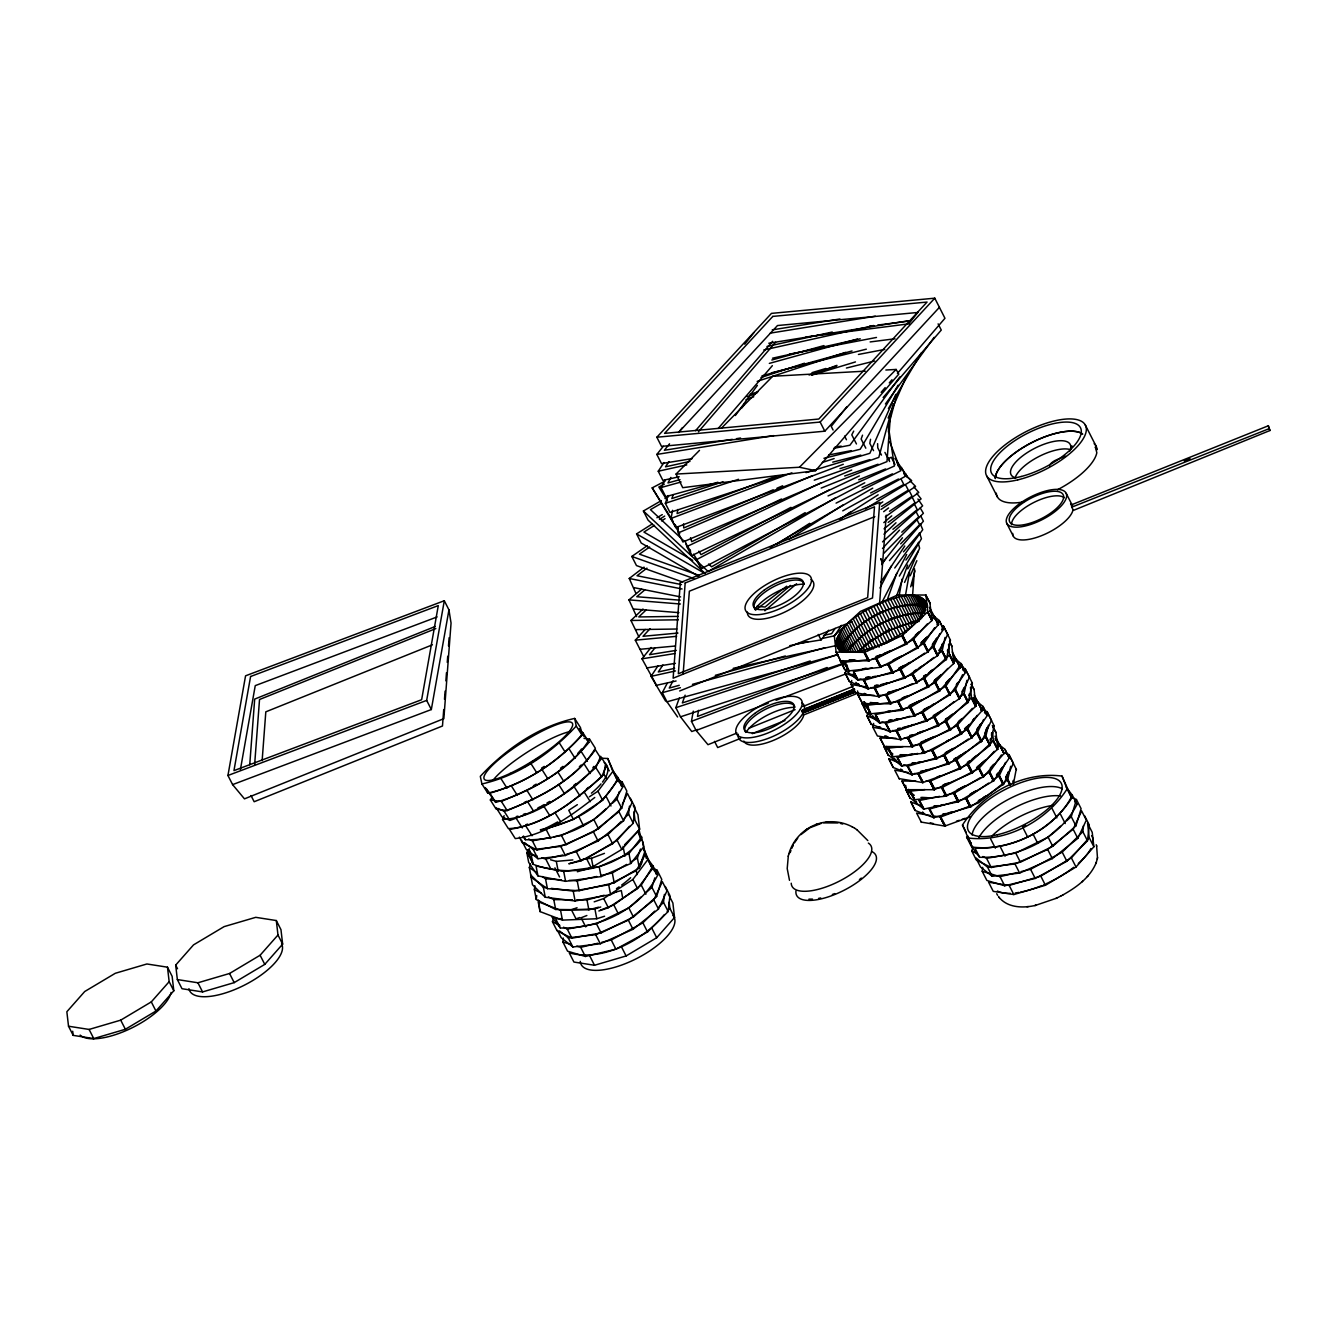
<?xml version="1.0" encoding="UTF-8"?>
<svg xmlns="http://www.w3.org/2000/svg" width="1337" height="1337" viewBox="0 0 1337 1337"><rect width="100%" height="100%" fill="white"/><g stroke="black" fill="none" stroke-linecap="round" stroke-linejoin="round"><path stroke-width="1.5" d="M844.7 669.152L840.355 660.662L844.65 669.636L858.07 680.249L892.765 672.929L928.145 651.838L943.688 629.092M866.526 712.571L862.248 703.613L866.526 712.571L879.83 723.167L914.842 715.796L950.172 694.672L965.531 672.394L962.607 669.636M984.483 712.588L987.408 715.328L972.049 737.623L936.535 758.814L901.823 766.134L888.453 755.054M987.408 715.328L983.079 706.437L980.723 710.281M974.121 700.504L974.088 697.897M249.735 764.781L254.682 699.101L435.294 626.451M254.632 764.614L259.528 699.502L435.829 628.591M262.136 760.669L265.812 711.836L432.419 644.818M443.717 709.579L442.48 725.991L254.164 801.732L251.005 795.532M444.486 699.318L445.104 691.112M445.873 680.851L446.491 672.645M447.26 662.383L447.728 656.216M448.497 645.955L449.115 637.749M683.157 673.731L689.357 591.205L874.816 516.617M888.386 432.018L889.005 423.812M890.425 415.891L886.983 461.616L821.169 488.089M879.495 604.658L882.57 563.779L880.849 558.95M886.23 515.18L882.704 561.841L880.949 558.916M912.486 585.639L912.787 581.545M912.536 595.901L914.575 568.893M1012.727 533.396A33.308 12.752 -27 0 0 1040.336 536.137A33.308 12.752 -27 0 0 1072.842 510.617L1270 430.497L1268.362 425.634M866.66 686.984L851.117 684.511L851.736 680.466M855.262 692.767L879.094 696.677L916.898 682.739L946.395 659.358L950.273 639.988M972.317 683.006L968.272 702.293L938.273 725.924L900.687 739.645L877.406 735.985L872.81 727.211L873.613 723.417M899.032 778.602L922.848 782.58L960.668 768.625L990.149 745.244L994.043 725.874M921.193 822.088L944.858 826.082L970.679 816.656M1013.296 784.685L1016.204 769.36M842.928 660.545L848.928 670.907L880.164 667.33L917.55 648.178L938.524 624.513L929.449 607.349M974.155 694.939L982.277 710.398L961.47 733.946L924.068 753.182L892.681 756.792L888.052 748.152L903.06 746.631M532.644 862.917L527.981 853.775L528.416 849.797M665.274 886.464L669.937 895.606L668.182 911.516L647.543 931.973L615.906 949.153L585.355 956.473L567.557 951.175L562.91 942.033L563.345 938.056M569.529 863.635L580.993 860.878L612.63 843.714L633.253 823.258L628.607 814.116L629.476 806.161M633.253 823.258L635.008 807.347L630.345 798.206M668.182 911.516L663.52 902.391L664.405 894.42M1084.608 815.771L1089.254 824.912L1087.499 840.823L1066.876 861.279L1035.239 878.442L1004.689 885.779L986.89 880.481L982.227 871.34L982.662 867.362M1087.499 840.823L1082.853 831.698L1083.505 825.714M598.408 907.221L588.882 909.828L555.674 909.478L536.271 899.5L534.382 889.64L534.833 885.696M536.271 899.5L536.722 895.556M836.093 641.961C841.875 621.321 864.287 610.808 882.219 602.285C894.436 598.174 921.093 587.177 926.04 605.343C920.257 626 897.846 636.496 879.913 645.019C867.696 649.147 841.04 660.127 836.093 641.961L840.421 650.467C851.753 621.571 897.762 597.238 927.627 607.265L923.299 598.775M973.971 701.123L973.921 697.212M991.519 735.567L991.619 732.793M854.36 676.723L845.101 673.079L846.806 668.968M969.442 677.157L959.632 698.516L926.792 721.027L890.091 731.79L871.256 724.169M899.968 763.327L888.804 758.614L893.183 767.471L911.834 774.741L949.019 763.778L981.776 741.133L991.486 720.376L987.057 711.652L983.313 710.181M836.143 652.155L864.437 652.322L902.258 635.593L927.811 611.761L925.889 595.032L897.695 594.998L860.343 611.477L834.305 635.66L836.126 652.122L840.756 660.846L868.766 660.812L906.252 644.284L932.073 620.368L929.934 603.455M915.126 810.473L910.698 801.565L915.076 810.423L933.711 817.676L970.896 806.729L1003.652 784.084L1013.362 763.31L1008.95 754.603L1005.207 753.115M947.682 634.323L937.872 655.448L904.547 678.243L868.064 688.839L849.48 681.636L845.051 672.728M916.296 682.054L924.452 678.327L949.471 655.03L948.585 644.284M903.812 738.275L908.558 738.091L946.329 721.278L971.514 697.747L970.461 687.235M992.572 732.225L993.391 740.698L968.072 764.329L930.435 781.042L925.705 781.226M1097.476 858.003L1096.607 845.769M594.764 797.47C571.334 815.47 545.513 835.124 515.28 838.583L509.447 829.408C546.164 823.943 577.668 799.409 603.789 774.257L605.394 764.714L609.271 770.831M227.942 775.493L245.557 675.82L444.302 600.731L448.948 609.873L451.054 623.059L443.851 718.654L244.47 798.857L232.605 784.618L227.942 775.493L426.67 700.404L444.302 600.731M240.409 769.544L255.25 685.63L437.132 616.925M232.605 784.618L431.333 709.546L448.948 609.873M843.296 464.273L675.737 527.58L671.074 518.438L672.511 510.316M677.809 509.497L677.09 513.592L775.778 476.306M737.038 733.01L707.992 744.692L696.126 730.47L691.463 721.328L693.268 711.15M698.566 710.331L697.479 716.465L827.118 667.497M870.537 439.288L869.819 443.366L873.546 450.669M840.538 649.866C854.477 620.335 895.155 598.792 927.176 606.965M899.199 595.383L902.074 579.122M905.283 596.386L909.595 571.985M1096.223 862.616L1097.359 858.621M1097.276 859.039L1097.56 857.585M938.574 653.676L942.217 650.634L945.025 637.431M958.846 697.897L964.094 693.585L966.902 680.383M914.291 773.488L919.02 773.956L956.507 760.018L985.72 736.854L988.394 725.189M934.245 816.122L940.747 816.957L978.55 802.868L1007.714 779.688L1010.672 766.268M788.312 855.981L787.209 868.582L789.498 880.331M854.995 692.115L802.852 713.089L803.554 715.813A33.308 12.752 -27 0 1 773.906 740.18A33.308 12.752 -27 0 1 743.84 741.049M947.415 651.119L947.716 649.581M1095.354 447.143L1096.825 452.742A55.502 21.242 -27 0 1 1057.45 489.777M788.863 853.892C792.557 840.505 803.019 829.241 816.071 824.511M788.245 856.265L788.93 853.624M893.333 403.674L878.81 457.388L814.266 480.184M888.303 426.336L896.943 394.415M910.681 586.826L914.993 570.882M986.957 727.595L985.921 730.604M653.409 868.398L657.119 870.237L661.765 879.378L656.617 896.542L633.437 916.998L601.082 932.908L571.935 938.206L557.111 930.87L552.448 921.728L553.602 917.917M612.396 803.236L617.025 799.142L619.315 791.521M621.037 785.788L622.19 781.978L618.479 780.139M519.391 837.112L522.182 842.594L537.006 849.948L566.169 844.65L598.508 828.739L621.688 808.283L626.836 791.103L622.19 781.978M645.771 892.865L651.955 887.417L654.812 877.874M655.966 874.047L657.119 870.237M1070.87 796.785L1076.435 799.543L1081.098 808.668L1075.934 825.848L1052.754 846.304L1020.415 862.215L991.252 867.512L976.428 860.176L971.765 851.034L972.918 847.207M1066.642 820.801L1071.271 816.706L1076.435 799.543M790.234 852.588L790.936 850.315M642.896 841.859L644.785 851.719L639.287 867.914L614.201 882.821L579.105 890.743L547.418 888.67L531.224 877.39L529.335 867.512L530.555 863.919M639.287 867.914L637.398 858.036L640.456 849.045M968.79 695.574L969.258 693.97M986.288 729.918L986.806 728.414M1008.7 771.365L1005.608 777.699M1012.777 781.911L1013.296 780.407M784.702 474.802L669.987 512.439L665.341 503.314L668.132 495.526M673.23 494.673L671.842 498.551L722.999 481.771M697.63 729.45L691.764 731.523L680.5 716.816L675.853 707.674L679.33 697.964M685.129 695.156L682.355 702.928L810.222 660.963M862.532 435.16L861.145 439.054L865.808 448.196M887.668 598.692L896.726 573.406M896.509 596.168L907.639 565.05M965.23 669.068L969.592 677.341M1062.982 894.888C1076.302 887.384 1089.939 877.707 1096.022 863.117M927.811 611.761L932.14 620.251M862.382 703.663L890.475 703.797L928.63 686.934L953.949 663.302L951.81 646.406M884.225 746.497L912.536 746.698L950.507 729.885L975.893 706.153L974.105 689.591L971.097 684.243M905.634 785.354L906.402 789.682L934.245 789.699L972.4 772.819L997.82 748.987L995.981 732.526L992.99 727.194M1095.872 863.552L1096.39 862.164M942.167 644.718L942.769 643.181M1007.814 773.555L1008.416 772.017M942.217 650.634L946.546 659.141M964.094 693.585L968.423 702.075M879.947 723.183L875.367 714.61L910.33 707.373L945.827 686.182L961.236 663.804L953.899 657.637M502.545 819.464C537.825 817.809 570.147 789.933 595.851 767.672L600.647 756.324L606.48 765.499L601.683 776.847C575.963 799.108 543.658 826.985 508.378 828.622L502.545 819.464L504.149 815.67M895.773 394.398L869.869 453.293L806.01 472.613M888.102 417.996L906.436 376.365M904.581 582.431L919.622 548.22L918.185 542.972M910.196 575.812L916.864 560.688M941.85 645.587L942.535 644.033M989.982 740.08L990.633 738.425M524.522 842.611L533.296 849.58L560.738 846.371L593.444 831.898L618.914 811.676L620.602 808.033M622.307 804.373L627.421 793.426L632.067 802.568L623.56 820.818L598.09 841.04L565.401 855.513L537.959 858.722L526.26 849.413L521.597 840.288M559.451 930.87L568.225 937.839L595.667 934.647L628.357 920.157L653.826 899.935L662.35 881.685L666.996 890.826L658.489 909.076L633.019 929.299L600.313 943.772L572.888 946.98L561.189 937.688L557.462 930.368M987.558 867.145L1014.984 863.953L1047.69 849.463L1073.16 829.241L1081.666 810.991L1086.329 820.133L1077.806 838.383L1052.336 858.605L1019.646 873.078L992.204 876.287L980.506 866.978L975.86 857.853L987.558 867.145L992.204 876.287M868.682 711.919L866.911 715.73L871.239 724.236M939.827 633.621L933.677 646.757L928.012 650.835M941.599 629.877L943.304 625.766L947.716 634.473M914.007 715.078L922.914 712.27L955.053 690.243L962.59 674.7M983.597 719.523L977.447 732.643L971.782 736.72M991.97 780.825L999.274 775.677L1005.474 762.458M792.273 847.09L791.805 848.093L793.276 844.951L792.824 845.92M931.287 619.432L934.195 615.922L938.49 624.613M863.869 701.775L870.688 713.824L902.04 710.265L939.159 691.279L960.367 667.547L952.278 651.988M975.057 705.318L977.965 701.825L982.21 710.599M924.953 789.582L910.046 791.186L914.575 799.743L945.944 796.133L983.514 776.78L1004.171 753.349L995.079 736.186M963.275 689.24L964.044 687.669M717.919 482.256L665.709 496.679L661.063 487.537L664.907 480.133M670.84 477.409L667.982 482.941L679.998 479.615M677.608 716.983L666.996 701.808L662.333 692.666L667.13 683.408M673.079 680.7L669.269 688.07L679.263 685.296M853.708 431.116L851.786 434.826L856.449 443.968M879.947 588.029L891.461 565.785M881.718 602.736L906.67 554.521M984.751 733.094L985.603 731.489M949.621 654.812L953.883 663.419M997.72 749.205L993.491 740.414M551.329 888.353L573.222 891.127L608.703 884.743L636.278 870.654L645.42 854.243L646.189 858.187M919.94 604.391L924.268 612.881C894.72 612.764 864.12 628.323 846.906 652.372L842.577 643.866M937.053 637.799L932.324 644.534M940.446 647.927L941.398 646.306M979.887 725.322L980.823 723.701M1006.092 776.764L1007.028 775.142M742.035 407.752L744.141 404.192M898.13 385.173L860.209 449.249L823.943 458.307M888.42 408.537L921.277 353.001M899.35 576.063L921.46 538.694L919.438 532.794M907.723 568.877L918.318 550.961M936.953 624.396L939.326 620.535L932.006 614.686M961.169 663.954L965.498 672.461L961.236 663.536M910.33 797.988L923.717 809.086L958.412 801.765L993.792 780.691L1009.301 757.878M983.046 706.905L987.374 715.395M584.035 738.375L589.533 739.094L595.366 748.269C576.448 779.789 540.048 796.802 507.174 810.59L496.177 809.152L490.345 799.977L492.334 796.718M490.345 799.977L501.358 801.415C534.232 787.627 570.615 770.63 589.533 739.094M540.298 829.759C570.899 823.676 604.123 807.347 618.095 777.733L613.282 771.349M522.984 836.527L525.391 839.72C563.378 840.889 605.076 821.52 622.758 786.875L618.095 777.733M600.313 910.196L613.783 904.898L641.259 885.111L653.024 865.992L648.211 859.624M551.88 916.831L560.32 927.978C598.308 929.148 640.005 909.795 657.687 875.133L653.024 865.992M1072.358 795.298L1077.004 804.439C1059.339 839.101 1017.624 858.454 979.637 857.284L974.991 848.143C1012.978 849.329 1054.676 829.959 1072.358 795.298L1066.324 787.326M847.407 651.637C865.123 628.123 895.589 612.246 925.204 613.115M935.532 640.172L936.568 638.518M961.838 691.797L962.874 690.143M980.322 724.42L976.762 729.467M1002.215 767.354L999.992 770.697M934.045 616.307L938.373 624.814M937.956 655.347L933.677 646.757L937.872 655.448M953.181 662.383L956.089 658.874L960.317 667.664M977.815 702.209L982.143 710.699M996.934 748.269L999.842 744.759L1004.087 753.55M794.445 842.862L797.738 838.115M679.213 476.757L662.885 480.367L658.239 471.226L663.988 462.552M668.968 461.599L665.508 466.814L689.976 461.399M665.609 701.123L651.035 676.355L657.921 665.943M662.918 664.99L658.305 671.959L674.617 668.35M835.124 628.373L831.664 633.604L823.508 635.409M841.491 625.348L834.589 635.76L822.355 638.468M881.735 564.615L886.331 557.663M880.632 582.431L904.781 545.981M956.891 684.059L957.994 682.388M1001.764 768.274L999.391 771.65M919.973 645.687L924.151 643.013L934.63 627.788M921.745 752.597L932.557 750.157L967.186 729.517L977.23 715.362M983.898 775.56L989.714 771.95L1001.43 754.92M927.661 611.978L931.906 620.569L927.577 612.079M993.307 740.815L997.552 749.422M938.775 650.551L939.961 648.863M956.239 684.811L957.426 683.123M735.333 415.523L757.377 385.374M899.834 376.934L849.914 445.238L833.62 448.363M885.428 403.975L934.128 337.342M894.737 568.008L922.747 529.686L920.357 524.004M905.901 560.069L919.288 541.736M973.085 720.025L974.355 718.32M977.514 728.698L978.784 726.994M497.765 808.417L504.116 811.241C538.677 798.991 573.707 780.073 595.366 749.723L601.199 758.898C579.539 789.248 544.493 808.166 509.949 820.417L501.993 816.874L496.177 807.698M589.366 796.802L597.957 791.186L612.864 771.399L607.767 758.514L600.062 758.146M541.101 830.578L573.423 819.431L602.619 800.311L617.51 780.541L607.767 758.514M594.18 901.84L603.689 898.564L632.886 879.445L647.777 859.658L643.431 848.611M598.842 910.982L608.352 907.706L637.548 888.587L652.439 868.799L643.632 848.594M962.473 825.046C983.13 792.841 1023.59 771.198 1062.029 776.078L1071.756 798.105C1051.116 830.327 1010.655 851.953 972.216 847.073L962.473 825.046L966.2 832.366M1007.714 779.688L1010.471 785.12M967.57 837.948C1006.009 842.811 1046.453 821.185 1067.11 788.964L1062.029 776.078M638.184 832.049L641.66 837.112L643.548 846.99L630.863 863.468L601.098 876.587L565.601 881.334L537.942 875.902L528.683 862.365L526.795 852.505L529.335 849.212M537.942 875.902L536.053 866.025L563.713 871.457L599.193 866.71L628.975 853.591L641.66 837.112M933.009 643.582L934.346 641.86M972.434 720.977L973.787 719.256M692.265 458.608L661.497 463.571L656.835 454.43L663.302 446.324M744.726 344.177L753.767 332.829M669.536 443.8L664.372 450.268L732.325 439.338M678.561 432.486L682.438 427.623M909.026 323.504L918.051 312.173M655.849 684.026L642.011 658.823L651.052 647.476M846.739 406.916L831.23 426.369L833.085 430.029M654.695 648.211L649.548 654.679L676.305 650.367M796.434 643.882L821.052 639.922L828.806 630.195M881.785 563.713L902.475 537.775M955.871 659.325L960.2 667.832M999.641 745.227L1004.02 753.65M945.944 686.065L950.273 694.555M989.714 771.95L994.043 780.457M695.541 430.715L772.602 341.319M698.432 431.767L775.544 342.305M718.253 428.408L772.368 365.636M881.133 392.343L885.194 387.613M889.272 382.883L891.996 379.741M897.428 373.424L944.958 318.29L934.78 298.184L771.482 313.376L656.851 437.232L661.497 446.374L824.812 431.182L939.426 307.326M699.502 450.368L676.071 474.067L682.722 487.687L815.57 470.674L898.782 374.109L896.124 369.447L885.846 370.015M883.139 397.507L941.265 330.072L938.106 323.855M889.456 560.604L923.399 521.213L920.641 515.731M903.494 551.813L919.722 532.995M994.327 763.928L991.168 767.421M997.151 774.156L998.655 772.418M583.166 733.144L588.999 742.319C565.284 771.198 531.441 791.972 495.693 802.367L485.064 787.577L489.86 793.192C525.625 782.797 559.468 762.023 583.166 733.144L579.556 728.932M175.682 965.097L193.531 944.875L224.115 926.625L255.735 917.332L276.308 920.541L280.971 929.666L282.642 944.156L264.776 964.378L234.192 982.628L202.572 991.92L181.999 988.712L177.353 979.57L175.682 965.097L177.537 968.757M68.521 1026.231L89.094 1029.44L120.714 1020.148L151.298 1001.898L169.164 981.676L167.476 967.186L146.903 963.977L115.3 973.286L84.716 991.519L66.85 1011.741L68.521 1026.231L73.184 1035.373L93.757 1038.582L125.377 1029.273L155.944 1011.039L173.81 990.817L172.139 976.328L167.476 967.186M177.353 979.57L197.926 982.779L229.546 973.486L260.113 955.236L277.979 935.014L276.308 920.541M568.743 863.786L586.525 858.555L617.109 840.321L629.476 826.316M577.35 871.757L591.188 867.696L621.772 849.446L639.638 829.224L637.95 814.751L633.303 805.609M849.313 647.459L852.02 644.417M668.233 893.868L672.879 903.01L674.55 917.5L656.701 937.722L626.117 955.955L594.497 965.264L573.924 962.055L569.261 952.913C602.903 961.955 643.281 940.212 664.405 914.575M667.146 911.466L669.904 908.358L669.185 902.141M871.691 659.308L876.688 658.556L913.071 639.771L927.243 623.995M864.287 701.808L866.727 705.351L898.397 701.574L935.098 682.622L947.783 668.467M911.333 745.678L920.441 744.442L956.991 725.556L972.367 708.376M933.209 788.629L942.334 787.393L978.701 768.608L994.243 751.31M1071.372 857.886L1089.22 837.664L1087.549 823.174L1092.212 832.316L1093.883 846.789L1076.018 867.028L1045.434 885.261L1013.83 894.553L993.257 891.361L988.595 882.219L1009.168 885.428L1040.788 876.136L1071.372 857.886L1076.018 867.028M941.967 650.969L946.178 659.576M1087.332 876.571L1088.268 875.518M949.771 678.812L946.479 682.321M993.541 764.697L990.249 768.207M996.399 775.126L997.97 773.371M679.062 431.884L777.482 325.543L917.316 312.524M656.851 437.232L820.149 422.057L934.78 298.184M643.715 656.617L635.309 640.172L645.203 629.46M650.049 628.708L643.03 636.295L677.976 633.053M882.504 548.488L899.483 530.137M927.176 636.83L921.811 642.111M949.053 679.764L945.627 683.291M800.98 834.572L809.854 827.787L821.419 823.325M481.922 783.95C518.405 775.811 551.078 753.182 576.264 726.041L574.643 718.42C538.159 726.559 505.486 749.188 480.301 776.346L481.922 783.95L487.754 793.125C524.238 784.986 556.911 762.357 582.096 735.216L580.475 727.595L574.643 718.42M926.324 637.615L920.758 642.913M624.529 844.817L639.153 829.959L641.041 839.82C616.909 870.32 568.158 877.724 533.028 864.237L530.221 857.017M721.462 428.141L772.719 376.265L865.273 371.151M676.071 474.067L799.476 467.248L896.124 369.447M883.841 553.284L923.382 513.274L920.24 507.976M900.687 543.841L919.555 524.739L917.182 520.076M993.157 740.982L997.486 749.489M923.951 643.231L928.145 651.838M566.788 854.042L576.331 851.753L607.967 834.572L621.237 821.419M624.178 818.511L628.607 814.116M601.717 942.301L611.26 940.011L642.896 922.831L654.679 911.149M659.108 906.77L663.52 902.391M1021.033 871.607L1030.576 869.317L1062.213 852.137L1082.853 831.698M912.486 613.299L916.814 621.789C895.071 625.699 874.365 636.262 858.438 651.587L854.109 643.097M969.292 724.47L965.581 728.013M913.672 639.337L918.001 647.843M961.754 733.729L957.526 725.122M979.302 768.173L983.648 776.68M1007.496 779.906L1010.254 785.337M639.019 637.097L630.947 620.468L642.997 609.003M646.323 609.772L638.768 616.942L677.892 616.39M883.958 534.232L896.007 522.767M859.373 650.801C875.534 635.76 896.241 625.248 918.084 621.722M985.921 759.717L977.748 766.736M919.321 631.666L915.344 635.192M941.198 674.617L935.064 679.898M984.968 760.502L976.545 767.522M882.537 541.869L922.63 505.837L917.917 499.019M901.79 532.193L918.753 516.951L916.38 512.288M916.43 634.407L918.419 632.635M940.295 675.586L933.978 680.851M962.189 718.537L958.094 722.064M964.529 728.799L966.517 727.027M1081.683 882.069L1082.669 881.2M553.735 836.912L561.507 835.508L593.845 819.598L606.213 808.684M563.562 927.226L567.272 929.065L596.436 923.767L628.774 907.856L641.142 896.96M982.896 856.532L986.606 858.371L1015.752 853.073L1048.108 837.163L1060.458 826.249M959.114 721.094L961.153 719.323M636.663 616.641L628.942 599.878L641.643 589.065M644.701 589.985L636.78 596.72L680.249 600.213M790.501 585.422L765.115 607.015L756.842 606.346M764.848 610.775L796.601 583.751M883.807 522.617L891.746 515.865M941.766 651.152L946.095 659.642M963.643 694.087L967.971 702.593L963.843 693.92M985.536 737.038L989.865 745.528M937.504 655.798L933.427 647.075M955.053 690.243L959.281 698.8M950.657 729.768L946.462 721.178M968.222 764.212L972.551 772.719L968.072 764.329M884.058 528.834L921.093 498.902L916.63 493.219M892.899 529.302L917.249 509.631L914.876 504.968M932.858 669.553L928.446 673.129M930.736 671.391L932.892 669.636M976.612 755.438L972.216 759.015M859.44 879.562L861.312 878.075M870.537 687.586L875.25 688.07L912.218 674.416L933.778 657.486M928.129 719.573L934.78 716.983L954.05 701.691M635.944 593.444L629.242 578.486L644.05 567.122M646.941 568.125L637.014 575.746L681.486 584.587M755.438 610.19L786.674 586.208M883.673 511.687L888.604 507.91M950.289 715.98L952.562 714.242L945.493 719.456M912.904 674.032L917.232 682.522M934.78 716.983L939.109 725.473L934.63 717.083M885.328 516.901L918.77 492.451L913.856 486.919M888.136 522.416L915.026 502.745L912.653 498.083M976.846 733.261L981.174 741.751M682.923 582.113L636.479 565.584L631.816 556.459L647.225 545.713M649.632 547.034L639.42 554.153L699.468 575.528M840.488 518.973L850.75 511.804M879.362 504.25L882.788 501.86M863.752 645.704L867.128 643.398M859.875 678.878L864.187 680.316L900.219 669.737L924.636 653.141M903.645 764.764L907.94 766.201L943.989 755.639L968.406 739.027M933.711 817.676L929.215 809.152L966.049 798.507L988.595 783.131M919.238 667.915L921.694 666.244M945.443 719.356L947.916 717.685M962.991 753.801L965.464 752.129M967.37 762.391L969.793 760.636M881.033 509.414L915.594 486.434L910.263 481.019M889.506 511.269L912.051 496.261L909.678 491.598M806.412 829.508L807.515 828.773M956.507 760.018L960.835 768.524M983.564 797.487L986.071 795.833M577.35 804.673L568.777 810.306L573.423 819.431M900.921 669.386L905.266 677.892M966.567 798.222L970.896 806.729M941.114 710.866L933.259 715.613M982.327 798.39L984.884 796.752M698.499 576.247L641.225 543.039L636.579 533.898L652.372 523.87M659.408 519.408L664.673 516.065M654.495 525.357L643.933 532.076L692.683 560.337M661.548 520.878L665.074 518.656M776.212 544.594L809.687 523.335M789.181 539.195L843.63 504.617M839.502 519.341L878.158 494.807M967.186 729.517L971.514 738.024M959.097 756.157L961.687 754.536M913.071 639.771L917.399 648.261M865.306 508.845L911.567 480.819L903.946 473.699M881.568 506.389L908.324 490.178L905.934 485.515M914.057 671.141L916.681 669.553M931.521 705.401L934.145 703.814M960.451 755.438L955.136 758.564M876.938 625.699L880.381 623.644M869.184 641.392L872.626 639.337M882.988 633.17L889.89 629.058M881.969 665.859L888.787 664.255L916.53 647.743M943.638 795.532L954.267 793.192L980.439 777.616M600.614 875.585L612.313 872.944L626.652 864.421M630.228 862.298L637.398 858.036M928.296 687.151L924.302 678.427L928.63 686.934M945.844 721.596L950.172 730.086L945.677 721.679M976.645 790.602L971.28 793.677M978.333 800.662L980.974 799.091M705.267 573.606L648.061 520.126L643.398 511.001L661.38 500.606M664.974 498.517L668.567 496.445M661.247 503.397L650.45 509.648L683.257 540.315M656.902 517.737L662.3 514.611M805.208 512.656L711.585 566.804L708.593 564.013M835.759 497.715L708.142 571.517L643.398 511.001M770.313 547.385L872.76 488.139M922.647 712.437L926.792 721.027M906.954 663.988L909.645 662.45M946.395 741.383L949.069 739.846M953.398 748.352L945.209 752.781M975.291 791.287L969.877 794.312M954.434 793.108L958.88 801.531M888.303 631.181L892.631 639.688L884.375 644.016L880.047 635.526M930.234 706.27L924.769 709.228M952.111 749.221L946.646 752.179M953.732 759.215L956.44 757.711M842.745 510.851L906.687 475.571L894.904 458.39M876.621 499.436L903.795 484.445L901.422 479.782M934.83 682.772L939.276 691.212M956.724 725.724L961.052 734.214M885.762 643.348L894.069 639.119M928.831 706.939L923.332 709.83M1063.049 894.854L1060.909 895.991M967.553 764.63L971.882 773.12L967.453 764.68M679.714 533.68L652.189 487.871L665.024 481.119M664.339 484.128L658.823 487.019L667.481 500.89M790.986 507.341L701.006 554.638L698.85 551.178M693.569 554.22L696.844 559.468L828.923 490.044M887.634 459.193L891.294 457.254L895.021 464.574M694.973 558.131L701.507 568.609L864.772 482.791M901.222 656.149L892.865 660.294M905.634 664.84L900.102 667.664M1060.926 895.974L1057.35 897.745M899.885 656.968L894.319 659.743M904.23 665.475L898.648 668.233M921.778 699.919L910.547 705.151M545.262 897.227L543.374 887.35L530.588 874.866L532.477 884.743L545.262 897.227L575.111 900.988L610.591 894.62L616.106 891.796M965.531 785.805L957.142 789.849M836.076 503.13L900.954 470.657L889.64 441.611M870.654 492.952L898.497 479.014M920.341 700.538L909.093 705.618M961.32 787.811L964.111 786.44M912.218 674.416L916.547 682.923L912.051 674.483M876.688 658.556L881.133 666.996M924.769 752.948L920.441 744.442M942.334 787.393L946.763 795.833M1035.456 905.4L1056.013 898.38M781.476 499.002L691.697 541.686L690.527 537.725M859.39 475.905L691.513 555.707L686.867 546.582L820.784 482.908M1057.433 897.712L1055.912 898.431M891.344 650.484L882.888 654.177M935.115 736.369L921.043 742.102M828.038 495.943L894.386 466.028L888.487 427.105M862.047 487.57L892.431 473.866M889.89 651.052L884.258 653.526M933.661 736.954L925.187 740.514M879.98 695.34L886.498 695.207L912.619 683.675M773.154 489.843L683.708 527.981L683.575 523.887M776.964 488.206L782.68 485.782M851.719 470.022L682.923 542.02L678.26 532.895L812.528 475.621M946.479 795.966L941.967 787.543M864.788 652.205L869.234 660.645M907.589 695.975L901.957 698.181M858.705 479.782L885.612 468.953M1071.99 445.923L1071.355 446.658A33.241 12.718 -27 0 1 1071.606 447.427M1065.589 456.151L1056.798 459.677A7.771 2.975 -27 0 0 1049.495 465.894M1184.231 460.914L1190.03 458.591M1269.08 428.676L1268.228 425.818L1071.372 504.868L1071.789 507.141L1269.08 428.676L1270 430.497M679.647 690.978L851.92 621.688M748.653 728.347L795.097 709.646M802.852 706.538L853.173 686.299M804.005 709.278L854.243 689.073M802.016 710.331L854.51 689.223M802.033 710.666L854.61 689.324M802.066 710.866L854.176 689.808M802.133 711.2L854.209 690.009M802.2 711.451L854.31 690.36M802.284 711.702L854.376 690.611M802.367 711.952L854.46 690.861M802.467 712.22L854.56 691.112M854.711 691.496L802.568 712.471L854.828 691.764M802.735 712.855L854.928 691.998M740.748 738.308L717.685 747.567L714.526 741.366M752.28 733.662L784.936 720.526M803.771 714.894L857.853 693.151M586.859 915.511L581.077 917.784L585.74 926.909M903.311 697.58L906.135 696.46M918.018 732.943L923.683 730.904M832.349 894.503L834.739 893.584M747.149 396.688L756.892 393.011M745.979 399.713L753.717 396.788M811.76 374.861L836.912 365.352M671.074 518.438L791.872 472.813M691.463 721.328L843.446 663.904M696.126 730.47L768.207 703.229M776.012 700.287L846.154 673.781M583.166 859.022L591.422 858.304L604.458 853.357M948.535 783.014L942.919 785.053M816.222 824.444C827.904 820.066 841.441 821.002 852.421 826.951M815.553 824.695L816.823 824.227M892.414 730.537L896.977 731.055L924.251 721.011M881.434 654.629L875.852 656.567M918.051 733.044L920.859 732.024M944.273 784.485L947.081 783.465M962.055 819.38L964.863 818.361M844.666 476.005L878.058 464.223M886.498 695.207L890.994 703.646M877.273 656.216L880.064 655.23M577.066 907.739L571.367 909.712L576.013 918.853L579.823 917.533M931.839 750.458L936.351 758.898M893.35 690.928L896.174 690.093M910.898 725.373L913.672 724.453M937.153 776.914L939.944 775.978M760.987 377.519L804.506 363.229M757.193 381.379L845.719 352.333M750.04 394.398L757.912 391.808M809.069 375.029L836.611 365.987M665.341 503.314L738.525 479.298M822.288 462.468L834.154 458.574M675.853 707.674L838.032 654.462M680.5 716.816L842.678 663.603M604.591 916.229L596.787 918.753L562.442 920.123L540.031 911.583L538.142 901.706L560.554 910.246L594.898 908.893L600.748 906.987M896.977 731.055L901.456 739.511M811.943 372.672L825.865 368.477M811.709 375.162L855.463 361.926M839.987 468.635L869.785 459.627M893.4 691.012L887.918 692.482M930.051 769.143L932.791 768.324M956.54 821.135L959.281 820.316M912.152 622.073L916.129 620.903M910.029 716.231L886.063 723.25L881.768 721.83M884.877 683.541L887.601 682.772M906.753 726.492L909.478 725.707M771.817 360.021L824.01 345.581M769.327 363.397L857.385 339.046M761.973 375.847L852.037 350.962M661.063 487.537L681.135 481.988M715.295 675.335L785.354 655.982M662.333 692.666L680.399 687.686M692.449 684.343L824.962 647.726M666.996 701.808L837.647 654.645M576.615 899.851L586.976 899.951L604.14 895.255M613.666 892.648L621.304 890.559L622.808 898.464M887.969 692.583L890.659 691.847M909.795 735.434L912.536 734.798M949.237 812.829L951.927 812.094M919.739 744.692L924.235 753.149M925.973 770.112L928.647 769.443M947.866 813.063L950.523 812.378M771.482 372.822L866.343 349.174M846.405 368.043L874.649 361.007M832.717 462.134L860.861 455.115M918.686 774.039L923.349 782.463M908.024 738.241L912.536 746.698M541.819 857.903L545.78 859.073L562.961 854.961M576.748 946.161L580.709 947.348L597.89 943.22M982.227 871.34L1000.026 876.654L1017.223 872.526M880.949 684.611L883.59 683.992M902.826 727.562L905.467 726.927M924.719 770.513L927.343 769.878M569.295 880.348L577.216 880.866L596.703 876.47M940.93 805.141L943.538 804.556M767.003 346.467L832.266 332.027M763.811 349.96L873.947 325.593M772.535 358.199L860.243 338.796M658.239 471.226L686.783 464.908M651.035 676.355L675.503 670.94M789.732 645.687L808.083 641.626M655.682 685.497L676.087 680.984M733.194 668.35L837.213 645.336M999.123 897.394C1007.78 907.957 1023.106 908.258 1035.39 905.416M1034.788 905.55L1036.058 905.266M909.962 622.624L915.912 621.371M872.025 667.948L853.474 671.659L857.819 680.165M917.784 753.433L897.294 757.594L901.823 766.134M939.66 796.367L919.171 800.529L923.717 809.086M895.84 719.406L898.414 718.888M917.734 762.357L920.291 761.823M944.039 813.982L946.596 813.464M818.578 898.38L820.751 897.963M789.281 354.188L876.487 337.459M858.438 354.455L884.793 349.408M828.89 454.931L851.335 450.636M941.482 787.66L945.944 796.133M872.76 676.773L875.284 676.305M894.637 719.724L897.16 719.256M920.859 771.165L923.382 770.697M942.735 814.099L945.259 813.631M528.65 838.967L532.36 840.806L549.841 837.63M940.412 817.024L945.175 826.032M912.202 746.781L907.873 738.275M875.902 685.547L878.392 685.146M897.779 728.498L900.269 728.08M772.234 329.871L839.937 318.975M770.329 333.114L875.334 316.234M768.808 343.241L908.809 320.73M736.436 438.686L740.548 438.018M656.835 454.43L773.789 435.611M642.011 658.823L674.834 653.542M646.657 667.965L675.386 663.353M868.348 688.839L863.869 680.349M885.913 723.284L890.542 731.723M874.649 685.63L877.089 685.263M887.785 711.401L890.225 711.033M909.661 754.352L912.101 753.984M938.407 805.609L933.61 806.228M823.742 822.873L838.048 822.94M869.468 326.128L873.562 325.593M877.657 325.075L910.413 320.88M805.877 337.024L909.411 323.771M870.136 341.938L894.988 338.762M835.09 446.926L841.224 446.14M867.145 668.383L862.465 668.884M886.632 711.635L889.038 711.317M912.853 763.076L915.243 762.758M934.73 806.01L937.12 805.71M848.661 670.79L844.299 662.266L867.563 659.776M874.599 688.204L879.261 696.661M863.552 668.701L865.891 668.45M870.32 677.14L865.724 677.525M889.857 720.325L892.197 720.075M911.734 763.277L914.09 763.026M828.238 821.837L826.116 822.054M1026.9 906.72L1028.303 906.586M635.309 640.172L676.639 636.328M639.955 649.297L675.101 646.038M933.945 789.732L929.616 781.226M550.51 859.758L556.309 861.379L572.838 859.925M866.794 677.374L869.083 677.174M888.67 720.325L890.96 720.125M907.639 766.235L912.118 774.725M897.628 757.644L902.241 766.118M919.505 800.579L924.118 809.052M561.523 918.603L555.657 918.853L560.32 927.978M906.219 754.77L900.018 754.703M928.112 797.721L921.895 797.637M812.512 899.116L808.918 899.149M930.385 610.574L938.524 624.429M844.717 662.417L849.162 670.907M896.358 731.155L900.82 739.645M996.032 739.411L1004.154 753.199M878.86 703.295L871.089 702.744M902.943 754.77L905.065 754.736M926.959 797.688L920.926 797.437M630.947 620.468L678.344 619.8M635.61 629.61L676.823 629.025M857.552 690.962L858.304 695.29L874.097 695.324M884.526 746.731L879.88 738.007L895.974 738.275M902.174 781.192L906.503 789.699L901.773 780.958L915.895 781.209M929.382 809.186L933.995 817.676M855.847 660.294L850.014 659.876M877.724 703.229L870.22 702.477M548.488 896.876L553.785 899.6L572.453 899.801M854.844 660.378L849.212 659.809M853.741 671.742L858.471 680.215M552.9 917.767L556.744 917.951M542.287 876.537L545.529 878.793L561.373 879.83M628.942 599.878L680.416 604.006M633.604 609.02L678.895 612.647M848.928 670.907L844.483 662.383M914.575 799.743L910.046 791.186M925.605 594.948L930.134 603.488M836.427 652.339L840.472 660.662M867.964 688.822L863.618 680.332M858.304 695.29L862.749 703.797M543.374 887.35L547.351 887.852M886.615 729.618L872.827 727.295M908.491 772.569L894.704 770.112L899.3 778.936M930.385 815.52L916.58 813.063L921.46 822.422M629.242 578.486L682.087 588.982M633.905 587.628L680.633 596.92M799.476 467.248L815.57 470.674M933.443 823.625L930.251 822.807M840.388 823.425L842.694 824.043M529.034 848.945L531.14 854.36L536.956 855.981M951.927 646.406L950.089 642.997M862.532 703.763L858.02 695.106M527.981 853.775L531.942 854.961M562.91 942.033L570.815 944.39M864.32 693.418L865.891 693.97M884.827 735.785L887.735 736.821M886.247 736.453L887.785 736.921M853.524 671.692L858.07 680.249M631.816 556.459L693.736 578.486M961.437 667.23L965.113 668.667L972.417 683.257M878.075 720.392L866.894 715.813L871.373 724.57M921.845 806.278L910.698 801.866M952.612 653.559L960.401 667.297M866.276 705.284L870.922 713.858M857.936 683.926L859.24 684.561M925.806 594.998L930.351 603.689M971.765 851.034L977.33 853.791M552.448 921.728L559.869 925.405M1071.438 504.868L1072.224 505.971M534.382 889.64L541.435 893.25M854.193 675.67L851.92 674.216M857.401 683.675L858.621 684.343M879.278 726.626L880.498 727.295M901.155 769.56L902.375 770.246M852.17 826.801L854.594 828.171M898.013 465.744L901.606 467.816L905.316 475.136M636.579 533.898L704.582 573.339M852.471 674.717L853.608 675.436M874.348 717.651L875.484 718.387M900.57 769.093L901.706 769.828M922.446 812.044L923.583 812.779M856.933 829.725L867.83 840.572M854.844 828.338L857.184 829.893M849.43 681.586L845.017 672.879M870.537 713.741L866.209 705.251M529.335 867.512L537.424 873.161M874.849 717.936L872.911 716.298M895.673 760.118L896.743 760.887M913.238 794.562L914.291 795.331M977.23 701.741L983.146 706.554M999.123 744.692L1004.973 749.372L1009.301 758.28L1005.006 749.439M847.625 666.979L840.288 661.08M862.198 704.081L869.518 709.93M888.353 755.388L884.125 746.547L892.865 754.051M905.968 789.966L910.296 798.473L906.001 789.498L913.271 795.816M1095.387 447.176L1097.059 449.7A55.502 21.242 -27 0 0 1094.167 443.717M952.111 646.49L949.504 641.376M855.83 682.388L856.8 683.207M896.241 760.603L894.453 758.864M904.397 474.167L911.567 480.819M846.271 664.288L847.073 665.208M872.576 715.913L873.379 716.833M911.918 793.125L912.72 794.044M586.592 739.511L588.999 742.319M914.307 799.626L908.575 789.382M998.455 896.525L999.357 897.679M1074.597 801.247L1077.004 804.439M971.364 843.363L966.551 836.995L971.214 846.137L979.637 857.284M617.928 780.49L622.758 786.875M652.857 868.766L657.687 875.133M867.863 706.822L868.582 707.791M894.069 758.263L894.787 759.232M915.962 801.214L916.681 802.183M526.795 852.505L532.577 860.961M884.041 746.965L888.42 755.522M997.619 895.305L996.7 893.718M579.322 729.066L584.185 736.704M576.264 726.041L582.096 735.216M603.789 774.257L606.714 778.836M595.851 767.672L601.683 776.847M581.595 752.146L587.428 761.321M584.369 764.329L590.202 773.505M569.244 749.138L575.06 758.313M559.551 743.255L565.384 752.43M584.486 792.507L590.319 801.682M574.158 786.758L579.991 795.933M557.746 771.85L563.579 781.025M558.632 784.435L564.465 793.61M541.903 769.427L547.719 778.602M530.889 763.511L536.722 772.686M554.838 812.495L560.671 821.67M543.841 806.261L549.674 815.436M527.096 790.668L532.928 799.844M527.981 802.35L533.814 811.526M511.57 786.256L517.402 795.431M501.241 779.053L507.074 788.228M526.176 826.584L532.009 835.759M516.483 818.762L522.316 827.937M501.358 801.415L507.174 810.59M504.116 811.241L509.949 820.417M489.86 793.192L495.693 802.367M955.153 660.144L955.788 661.163M867.512 706.22L868.148 707.223M652.189 487.871L672.879 521.046M675.068 524.539L678.327 529.786M686.249 544.159L690.611 551.145M975.642 698.332L982.294 710.315M886.698 746.43L892.397 756.658M933.661 617.794L934.212 618.847M1085.193 424.798L1095.905 445.806M1066.257 493.47L1072.775 506.255M1072.124 507.893L1073.059 509.715M986.756 476.039L997.469 497.046M1006.611 523.068L1013.128 535.853M1067.11 788.964L1071.756 798.105M905.517 473.632L907.372 477.276M1089.22 837.664L1093.883 846.789M896.86 462.385L900.586 469.688M1071.271 816.706L1075.934 825.848M884.927 452.407L888.654 459.727M1073.16 829.241L1077.806 838.383M881.467 455.115L877.757 447.795L877.607 443.65M1060.575 814.417L1065.238 823.559M1052.202 808.751L1056.865 817.893M1062.213 852.137L1066.876 861.279M943.237 625.716L950.54 640.306M987.007 711.618L994.31 726.141M1008.883 754.553L1016.471 769.644M939.326 620.535L943.655 629.443L939.276 621.003M971.314 684.293L974.105 689.591M992.321 725.54L995.981 732.526M844.6 436.096L846.455 439.756M1048.108 837.163L1052.754 846.304M924.903 600.614L927.51 605.711M924.185 599.644L927.56 606.213M922.246 597.99L926.574 606.497M921.026 597.321L925.354 605.811M949.738 654.528L954.016 663.202M971.615 697.479L975.893 706.153M971.514 697.747L975.676 706.471L971.28 698.048M919.655 596.753L923.984 605.243M949.387 655.097L953.716 663.587M923.282 605.093L925.889 610.19M1047.69 849.463L1052.336 858.605M918.118 596.285L922.446 604.792M921.678 604.692L925.137 611.477M916.447 595.934L920.775 604.424M914.642 595.684L918.97 604.19M986.004 736.436L990.299 745.027M1007.897 779.387L1010.622 784.903M942.15 650.735L946.395 659.358M964.027 693.686L968.272 702.293M985.904 736.637L990.149 745.244M918.051 604.19L922.38 612.697M985.72 736.854L989.948 745.461M1007.413 779.989L1010.17 785.404M912.686 595.55L917.015 604.057M921.444 612.73L923.182 616.123M916.046 604.107L920.374 612.613M1033.1 834.204L1037.763 843.329M910.614 595.533L914.943 604.023M919.371 612.697L921.962 617.811M913.906 604.14L918.252 612.647M820.149 422.057L824.812 431.182M908.425 595.617L912.753 604.107M917.182 612.797L920.641 619.583M955.571 689.691L959.899 698.198M981.776 741.133L977.447 732.643L981.625 741.35M999.324 775.594L1003.652 784.084M955.504 689.792L959.749 698.399M999.274 775.677L1003.502 784.284M911.667 604.291L915.995 612.781M955.303 690.009L959.515 698.633M977.18 732.96L981.391 741.584M999.073 775.911L1003.268 784.518M933.176 647.292L937.404 655.865M998.823 776.128L1003.051 784.702M906.135 595.817L910.464 604.307M914.892 612.981L919.221 621.488M909.327 604.541L913.656 613.031M1023.022 827.87L1027.668 836.995M903.745 596.118L908.074 604.608M906.887 604.892L911.216 613.399M901.255 596.536L905.584 605.026M910.012 613.716L914.341 622.206M924.151 643.013L928.396 651.62M967.904 728.916L972.166 737.506M945.827 686.182L950.039 694.789M967.721 729.116L971.915 737.74M989.597 772.067L993.792 780.691M904.364 605.36L908.692 613.867M923.683 643.465L928.012 651.955M949.888 694.906L945.56 686.399L949.638 695.073M967.436 729.35L971.765 737.857M989.33 772.301L993.658 780.791M923.533 643.565L927.761 652.122M989.179 772.402L993.408 780.958M898.698 597.054L903.027 605.544M907.439 614.235L911.767 622.724M1040.788 876.136L1045.434 885.261M901.756 605.945L906.085 614.435M910.514 623.126L912.235 626.518M896.057 597.689L900.386 606.179M904.815 614.853L909.143 623.36M899.099 606.63L903.428 615.12M907.84 623.794L909.578 627.203M893.367 598.408L897.695 606.914M902.124 615.588L906.453 624.095M935.649 682.188L939.878 690.778M913.539 639.454L917.867 647.944M935.415 682.388L939.744 690.895M957.292 725.339L961.621 733.846M979.185 768.29L983.514 776.78M1030.576 869.317L1035.239 878.442M913.388 639.571L917.55 648.178M935.265 682.505L939.426 691.112M957.142 725.456L961.32 734.063M979.035 768.407L983.196 777.014M978.701 768.608L982.929 777.165M896.375 607.399L900.703 615.906M905.132 624.58L907.723 629.677M890.626 599.243L894.954 607.733M899.383 616.424L903.712 624.914M893.617 608.285L897.946 616.775M902.358 625.465L905.834 632.251M887.852 600.163L892.18 608.669M896.592 617.343L900.921 625.85M1015.752 853.073L1020.415 862.215M890.826 609.254L895.155 617.744M899.567 626.435L903.043 633.237M902.692 635.276L906.904 643.882M924.569 678.227L928.78 686.817M885.044 601.182L889.372 609.689M893.784 618.362L898.113 626.869M902.425 635.493L906.753 643.983M946.178 721.378L950.507 729.885M902.258 635.593L906.402 644.2M967.904 764.43L972.049 773.037M901.907 635.794L906.252 644.284M928.129 687.235L923.8 678.728L928.012 687.285M901.807 635.844L906.135 644.334M945.56 721.729L949.888 730.236M888.002 610.324L892.331 618.814M896.759 627.504L900.219 634.29M882.219 602.285L886.548 610.792M890.977 619.466L895.305 627.972M1014.984 863.953L1019.646 873.078M885.178 611.46L889.506 619.967M893.935 628.641L898.263 637.147M879.395 603.488L883.724 611.978M888.136 620.669L892.481 629.159M882.353 612.697L886.682 621.204M891.111 629.877L895.439 638.384M956.757 759.851L960.985 768.424M912.753 674.132L917.082 682.622M912.569 674.232L916.731 682.823M934.463 717.184L938.607 725.774M956.339 760.118L960.484 768.725M1000.41 847.09L1005.056 856.215M938.424 725.857L934.095 717.367L938.273 725.924M955.988 760.302L960.317 768.808M876.571 604.759L880.899 613.248M885.328 621.939L889.657 630.429M955.821 760.385L960.15 768.875M879.545 614.017L883.874 622.507M873.763 606.096L878.091 614.602M882.52 623.276L886.849 631.783M876.754 615.388L881.083 623.894M885.512 632.568L889.84 641.075M990.684 839.018L995.346 848.159M870.989 607.516L875.334 616.023M879.746 624.697L884.075 633.186M922.914 712.27L927.143 720.844M944.791 755.221L949.019 763.778M873.997 616.842L878.325 625.332M882.754 634.022L887.083 642.512M900.77 669.486L904.915 678.076M944.524 755.372L948.685 763.962M966.417 798.323L970.562 806.913M900.403 669.67L904.731 678.16M922.279 712.604L926.608 721.111M944.156 755.555L948.501 764.062M966.049 798.507L970.378 806.996M900.219 669.737L904.547 678.243M922.095 712.688L926.441 721.178M943.989 755.639L948.317 764.129L943.822 755.689M970.194 807.08L965.866 798.573L970.044 807.13M900.068 669.804L904.397 678.294M921.945 712.738L926.274 721.245M868.265 609.003L872.593 617.493M877.022 626.167L881.35 634.674M1009.168 885.428L1013.83 894.553M871.289 618.346L875.618 626.852M865.574 610.541L869.919 619.031M874.331 627.705L878.66 636.211M1000.026 876.654L1004.689 885.779M868.632 619.917L872.961 628.407M877.39 637.08L881.718 645.587M862.967 612.129L867.295 620.619M871.707 629.292L876.036 637.799M888.904 664.205L893.233 672.695M910.781 707.139L915.11 715.646M932.658 750.09L937.003 758.597M888.62 664.355L893.116 672.762M915.009 715.713L910.514 707.29L914.658 715.88M932.39 750.241L936.886 758.647M954.267 793.192L958.763 801.598M888.437 664.422L892.765 672.929M932.207 750.324L936.535 758.814M954.083 793.259L958.412 801.765M888.069 664.556L892.581 672.996M909.962 707.507L914.458 715.947M958.228 801.832L953.716 793.393L957.894 801.933M866.058 621.521L870.387 630.028M874.799 638.702L879.128 647.192M887.918 664.606L892.247 673.096M909.812 707.557L914.14 716.047M931.688 750.492L936.017 758.998M986.606 858.371L991.252 867.512M860.41 613.75L864.738 622.257M869.167 630.93L873.496 639.437M863.535 623.176L867.863 631.682M872.292 640.356L875.752 647.158M857.936 615.421L862.265 623.928M866.694 632.602L871.022 641.108M861.112 624.864L865.44 633.37M869.869 642.044L873.328 648.846M855.563 617.142L859.892 625.632M864.32 634.306L868.649 642.813M898.564 701.507L903.01 709.947M876.32 658.69L880.832 667.13M898.213 701.641L902.726 710.081M920.09 744.592L924.602 753.015M876.136 658.757L880.481 667.247M898.029 701.708L902.358 710.198L897.712 701.775M941.783 787.593L946.128 796.083M875.835 658.823L880.298 667.297M919.589 744.726L924.068 753.182M858.789 626.585L863.117 635.092M867.546 643.765L870.136 648.863M853.29 618.864L857.619 627.371M862.047 636.044L866.376 644.534M856.566 628.323L860.894 636.83M865.323 645.504L867.914 650.601M851.117 620.619L855.446 629.109M859.875 637.799L864.203 646.289M854.46 630.078L858.789 638.585M863.217 647.258L864.939 650.668M886.782 695.106L891.111 703.596M908.659 738.041L913.004 746.547L908.375 738.158M930.552 780.992L934.881 789.498L930.268 781.092M864.621 652.255L869.117 660.695M849.079 622.373L853.407 630.88M857.819 639.554L862.148 648.061M864.437 652.322L868.766 660.812M886.314 695.257L890.659 703.763L885.996 695.324M930.084 781.159L934.413 789.649M868.599 660.862L864.103 652.389L868.298 660.896M929.75 781.226L934.245 789.699M885.863 695.34L890.191 703.847M907.739 738.291L912.068 746.781M852.471 631.849L856.8 640.356M861.229 649.03L862.95 652.423M847.157 624.145L851.485 632.652M855.897 641.325L860.226 649.815M850.616 633.621L854.945 642.111M845.368 625.917L849.697 634.407M848.895 635.376L853.223 643.882M875.1 688.12L879.579 696.56M940.747 816.957L945.51 825.948M896.642 731.138L901.138 739.595M918.519 774.073L923.015 782.546M843.714 627.671L848.042 636.161M852.471 644.852L855.931 651.637M878.944 696.694L874.482 688.204L878.727 696.694M922.697 782.596L918.235 774.09L922.497 782.596M944.858 826.082L940.128 817.041L944.657 826.082M896.275 731.138L900.603 739.645M847.324 637.131L851.652 645.621M842.21 629.409L846.538 637.899M850.967 646.59L853.558 651.687M845.903 638.852L850.232 647.359M840.873 631.131L845.201 639.621M849.613 648.311L851.351 651.704M844.633 640.557L848.962 649.063M864.187 680.316L868.666 688.772M907.94 766.201L912.419 774.658M929.833 809.152L934.312 817.609M839.686 632.819L844.015 641.309M885.762 723.284L890.241 731.774M885.445 723.267L889.957 731.79M907.322 766.201L911.834 774.741M843.53 642.228L847.859 650.735M838.65 634.473L842.978 642.963M837.798 636.078L842.126 644.568M841.809 645.453L845.268 652.255M837.112 637.632L841.441 646.139M875.752 714.693L880.364 723.167M841.207 646.991L843.814 652.088M875.367 714.61L879.696 723.116M897.244 757.561L901.573 766.051M919.121 800.512L923.466 809.002M836.594 639.136L840.923 647.643M840.789 648.462L842.511 651.854M836.26 640.59L840.589 649.08M836.11 643.264L839.586 650.066M836.31 644.501L839.77 651.303M836.678 645.637L838.416 649.047M866.727 705.351L871.056 713.858M888.604 748.302L892.932 756.809L888.152 748.235M910.48 791.253L914.809 799.743M880.298 738.258L884.626 746.748M850.934 684.21L855.53 693.034M888.771 758.764L893.25 767.522M818.261 634.44L821.052 639.922M696.844 559.468L701.507 568.609M612.864 771.399L617.51 780.541M639.638 829.224L634.975 820.099L634.022 811.81M617.025 799.142L621.688 808.283M647.777 859.658L652.439 868.799M669.904 908.358L674.55 917.5M618.914 811.676L623.56 820.818M606.329 796.852L610.992 805.994M651.955 887.417L656.617 896.542M653.826 899.935L658.489 909.076M597.957 791.186L602.619 800.311M641.259 885.111L645.905 894.252M617.109 840.321L621.772 849.446M632.886 879.445L637.548 888.587M607.967 834.572L612.63 843.714M652.038 928.58L656.701 937.722M593.845 819.598L598.508 828.739M642.896 922.831L647.543 931.973M593.444 831.898L598.09 841.04M628.774 907.856L633.437 916.998M578.854 816.623L583.5 825.765M628.357 920.157L633.019 929.299M613.783 904.898L618.429 914.023M586.525 858.555L591.188 867.696M603.689 898.564L608.352 907.706M576.331 851.753L580.993 860.878M621.454 946.83L626.117 955.955M561.507 835.508L566.169 844.65M611.26 940.011L615.906 949.153M560.738 846.371L565.401 855.513M596.436 923.767L601.082 932.908M546.164 829.508L550.811 838.65M595.667 934.647L600.313 943.772M554.922 867.863L559.568 876.988M545.78 859.073L550.443 868.214M532.36 840.806L537.006 849.948M589.851 956.122L594.497 965.264M533.296 849.58L537.959 858.722M580.709 947.348L585.355 956.473M523.536 836.06L525.391 839.72M567.272 929.065L571.935 938.206M568.225 937.839L572.888 946.98M426.67 700.404L431.333 709.546M277.979 935.014L282.642 944.156M260.113 955.236L264.776 964.378M229.546 973.486L234.192 982.628M197.926 982.779L202.572 991.92M169.164 981.676L173.81 990.817M151.298 1001.898L155.944 1011.039M120.714 1020.148L125.377 1029.273M89.094 1029.44L93.757 1038.582M995.229 738.559L995.681 739.662M910.831 791.003L911.282 792.106M845.185 662.166L845.636 663.269M967.854 836.026L972.216 847.073M638.234 832.6L641.041 839.82M527.413 849.78L528.817 853.407M1096.223 844.733L1096.724 846.12M995.43 739.01L995.798 740.146M929.783 610.173L930.151 611.31M910.714 790.518L911.082 791.654M888.403 457.555L889.573 461.549M689.758 549.724L691.513 555.707M685.096 540.583L686.867 546.582M930.034 610.825L930.318 612.012M866.777 703.93L867.061 705.117M486.935 789.315L487.754 793.125M636.278 870.654L637.047 874.615M628.975 853.591L630.863 863.468M623.059 846.304L624.947 856.165M612.313 872.944L614.201 882.821M608.703 884.743L610.591 894.62M599.193 866.71L601.098 876.587M591.422 858.304L593.31 868.181M594.898 908.893L596.787 918.753M586.976 899.951L588.882 909.828M577.216 880.866L579.105 890.743M573.222 891.127L575.111 900.988M563.713 871.457L565.601 881.334M556.309 861.379L558.197 871.256M560.554 910.246L562.442 920.123M553.785 899.6L555.674 909.478M545.529 878.793L547.418 888.67M531.14 854.36L533.028 864.237M866.744 703.396L866.944 704.616M538.594 900.185L540.031 911.583M72.699 1031.228L73.184 1035.373M678.043 526.661L678.26 532.895M1066.659 495.943L1066.642 495.058A33.308 12.752 -27 0 0 1021.384 502.394A33.308 12.752 -27 0 0 1020.164 526.912A33.308 12.752 -27 0 0 1066.558 496.863M745.829 732.442A33.308 12.752 -27 0 1 794.88 707.357M801.749 702.694A36.634 14.022 -27 0 1 776.797 734.631A36.634 14.022 -27 0 1 738.208 734.23M745.394 731.857A27.743 10.612 -27 0 1 754.352 716.281L755.622 715.312A27.743 10.612 -27 0 1 794.78 706.605M868.365 843.095A44.372 16.98 -27 0 1 840.121 880.765A44.372 16.98 -27 0 1 791.237 883.222M873.83 852.789A44.372 16.98 -27 0 1 842.343 891.127A44.372 16.98 -27 0 1 795.95 891.044M872.443 851.886A44.372 16.98 -27 0 1 873.312 852.404M673.012 915.494A52.176 19.971 -27 0 1 635.209 959.264A52.176 19.971 -27 0 1 580.258 961.37M642.779 858.822A52.176 19.971 -27 0 1 642.562 860.293M642.161 861.847A52.176 19.971 -27 0 1 638.702 868.565M630.629 877.707A52.176 19.971 -27 0 1 621.621 885.077M619.098 886.866A52.176 19.971 -27 0 1 616.474 888.62M604.224 762.642A52.176 19.971 -27 0 1 602.486 782.078M601.015 783.9A52.176 19.971 -27 0 1 591.439 793.159M557.696 821.904A52.176 10.579 -32.4 0 1 541.869 829.943M581.562 748.937A52.176 10.579 -32.4 0 1 577.918 753.216M562.944 766.385A52.176 10.579 -32.4 0 1 560.521 768.223M536.237 784.15A52.176 10.579 -32.4 0 1 533.463 785.721M525.324 766.552A52.176 10.579 -32.4 0 1 533.446 761.137M535.285 759.968A52.176 10.579 -32.4 0 1 538.076 758.229M544.259 766.385A52.176 10.579 -32.4 0 1 541.518 768.173M493.169 780.073A52.176 10.579 -32.4 0 1 529.469 750.792A52.176 10.579 -32.4 0 1 570.565 731.423M593.829 766.419A52.176 10.579 -32.4 0 1 592.876 767.722M576.18 783.515A52.176 10.579 -32.4 0 1 573.807 785.337M549.741 801.415A52.176 10.579 -32.4 0 1 546.967 803.019M544.192 804.573A52.176 10.579 -32.4 0 1 541.468 806.061M540.566 806.545A52.176 10.579 -32.4 0 1 537.875 807.932M525.508 813.581A52.176 10.579 -32.4 0 1 523.302 814.417M517.987 816.138A52.176 10.579 -32.4 0 1 516.232 816.589M581.144 765.031A52.176 10.579 -32.4 0 1 579.389 766.686M526.878 801.281A52.176 10.579 -32.4 0 1 524.388 802.417M588.497 787.326A52.176 10.579 -32.4 0 1 586.442 789.081M527.714 824.093A52.176 10.579 -32.4 0 1 525.708 824.762M171.086 992.438A51.608 19.754 -27 0 1 129.555 1029.022A51.608 19.754 -27 0 1 80.153 1035.089M281.572 943.822A51.608 19.754 -27 0 1 242.164 986.255A51.608 19.754 -27 0 1 188.952 988.645M1091.627 835.709A55.502 21.242 -27 0 1 1092.981 842.444M1090.892 848.527A55.502 21.242 -27 0 1 1089.087 851.585M1088.736 852.104A55.502 21.242 -27 0 1 1078.307 863.485M1073.695 867.312A55.502 21.242 -27 0 1 1073.009 867.847M1072.291 868.398A55.502 21.242 -27 0 1 1048.81 882.504M1047.941 882.921A55.502 21.242 -27 0 1 1046.186 883.724M1044.431 884.509A55.502 21.242 -27 0 1 1043.545 884.877M1041.79 885.612A55.502 21.242 -27 0 1 1020.582 892.13M1019.028 892.414A55.502 21.242 -27 0 1 1015.234 892.966M1010.304 893.333A55.502 21.242 -27 0 1 997.419 891.044M1023.607 501.893A55.502 21.242 -27 0 1 996.316 493.152M1014.984 478.195A33.241 12.718 -27 0 1 1038.949 456.502A33.241 12.718 -27 0 1 1070.67 449.717M1015.819 477.911A33.241 12.718 -27 0 1 1035.69 447.811A33.241 12.718 -27 0 1 1069.667 451.187M995.296 478.629A49.954 19.119 -27 0 1 1031.963 442.514A49.954 19.119 -27 0 1 1082.736 434.09M995.28 478.061A49.97 19.119 -27 0 1 1031.846 442.564A49.97 19.119 -27 0 1 1082.185 433.689M755.104 609.271A33.308 12.752 -27 0 1 804.139 584.202M811.024 579.523A36.634 14.022 -27 0 1 787.092 610.942A36.634 14.022 -27 0 1 747.366 612.079M804.272 584.085A27.743 10.612 -27 0 0 764.881 592.157L763.611 593.127A27.743 10.612 -27 0 0 755.071 609.237M978.784 837.898A52.176 19.971 -27 0 1 1014.8 807.615A52.176 19.971 -27 0 1 1060.642 795.983M972.133 835.023A52.176 19.971 -27 0 1 1010.154 798.473A52.176 19.971 -27 0 1 1062.33 788.847M1022.655 826.65A52.176 19.971 -27 0 1 1025.579 825.163M991.686 836.277A52.176 19.971 -27 0 1 1053.339 805.325M1070.603 503.798A33.308 12.752 -27 0 1 1071.906 504.901M1011.574 524.722A29.966 11.465 -27 0 1 1033.451 502.662A29.966 11.465 -27 0 1 1064.285 497.765M680.316 582.581L673.129 678.193L872.509 597.99L879.713 502.394L680.316 582.581M685.179 582.982L678.344 673.748L867.663 597.606L874.482 506.823L685.179 582.982M1063.634 497.163L1063.533 497.999A29.966 11.465 -27 0 1 1021.802 525.057A29.966 11.465 -27 0 1 1022.889 502.979A29.966 11.465 -27 0 1 1063.617 496.378L1063.634 497.163M250.587 676.505L233.958 770.63L421.64 699.719L438.285 605.594L250.587 676.505M809.654 585.924L808.902 587.144A36.634 14.022 -27 0 1 797.186 598.725L795.431 599.995A36.634 14.022 -27 0 1 750.341 614.034A36.634 14.022 -27 0 1 759.366 589.166L761.121 587.896A36.634 14.022 -27 0 1 809.47 575.528L810.138 576.18A36.634 14.022 -27 0 1 809.654 585.924M800.378 709.078L799.626 710.298A36.634 14.022 -27 0 1 787.911 721.896L786.156 723.15A36.634 14.022 -27 0 1 741.066 737.188A36.634 14.022 -27 0 1 750.107 712.32L751.862 711.067A36.634 14.022 -27 0 1 800.211 698.699L800.863 699.335A36.634 14.022 -27 0 1 800.378 709.078M772.819 316.401L664.573 433.372L818.796 419.033L927.059 302.062L772.819 316.401M763.962 590.319L762.675 591.288A27.743 10.612 -27 0 0 760.603 609.689L761.772 609.705A27.743 10.612 -27 0 0 765.616 609.371L767.02 609.137A27.743 10.612 -27 0 0 798.624 592.324A27.743 10.612 -27 0 0 796.317 578.219A27.743 10.612 -27 0 0 763.962 590.319M754.686 713.49L753.416 714.459A27.743 10.612 -27 0 0 751.344 732.843L752.497 732.86A27.743 10.612 -27 0 0 756.358 732.526L757.745 732.292A27.743 10.612 -27 0 0 789.348 715.496A27.743 10.612 -27 0 0 787.058 701.39A27.743 10.612 -27 0 0 754.686 713.49M926.023 674.734L923.566 676.405L926.073 674.834M510.233 773.354A52.176 10.579 -32.4 0 0 572.437 723.434A52.176 10.579 -32.4 0 0 502.177 756.775A52.176 10.579 -32.4 0 0 510.233 773.354M1017.708 479.883A55.502 21.242 -27 0 0 1085.778 426.002A55.502 21.242 -27 0 0 1004.455 445.371A55.502 21.242 -27 0 0 1017.708 479.883M1021.217 476.507A49.954 19.119 -27 0 0 1080.48 427.74A49.954 19.119 -27 0 0 1006.226 446.993A49.954 19.119 -27 0 0 1021.217 476.507M997.302 834.773A52.176 19.971 -27 0 0 1061.662 784.184A52.176 19.971 -27 0 0 985.419 802.066A52.176 19.971 -27 0 0 997.302 834.773"/></g></svg>
